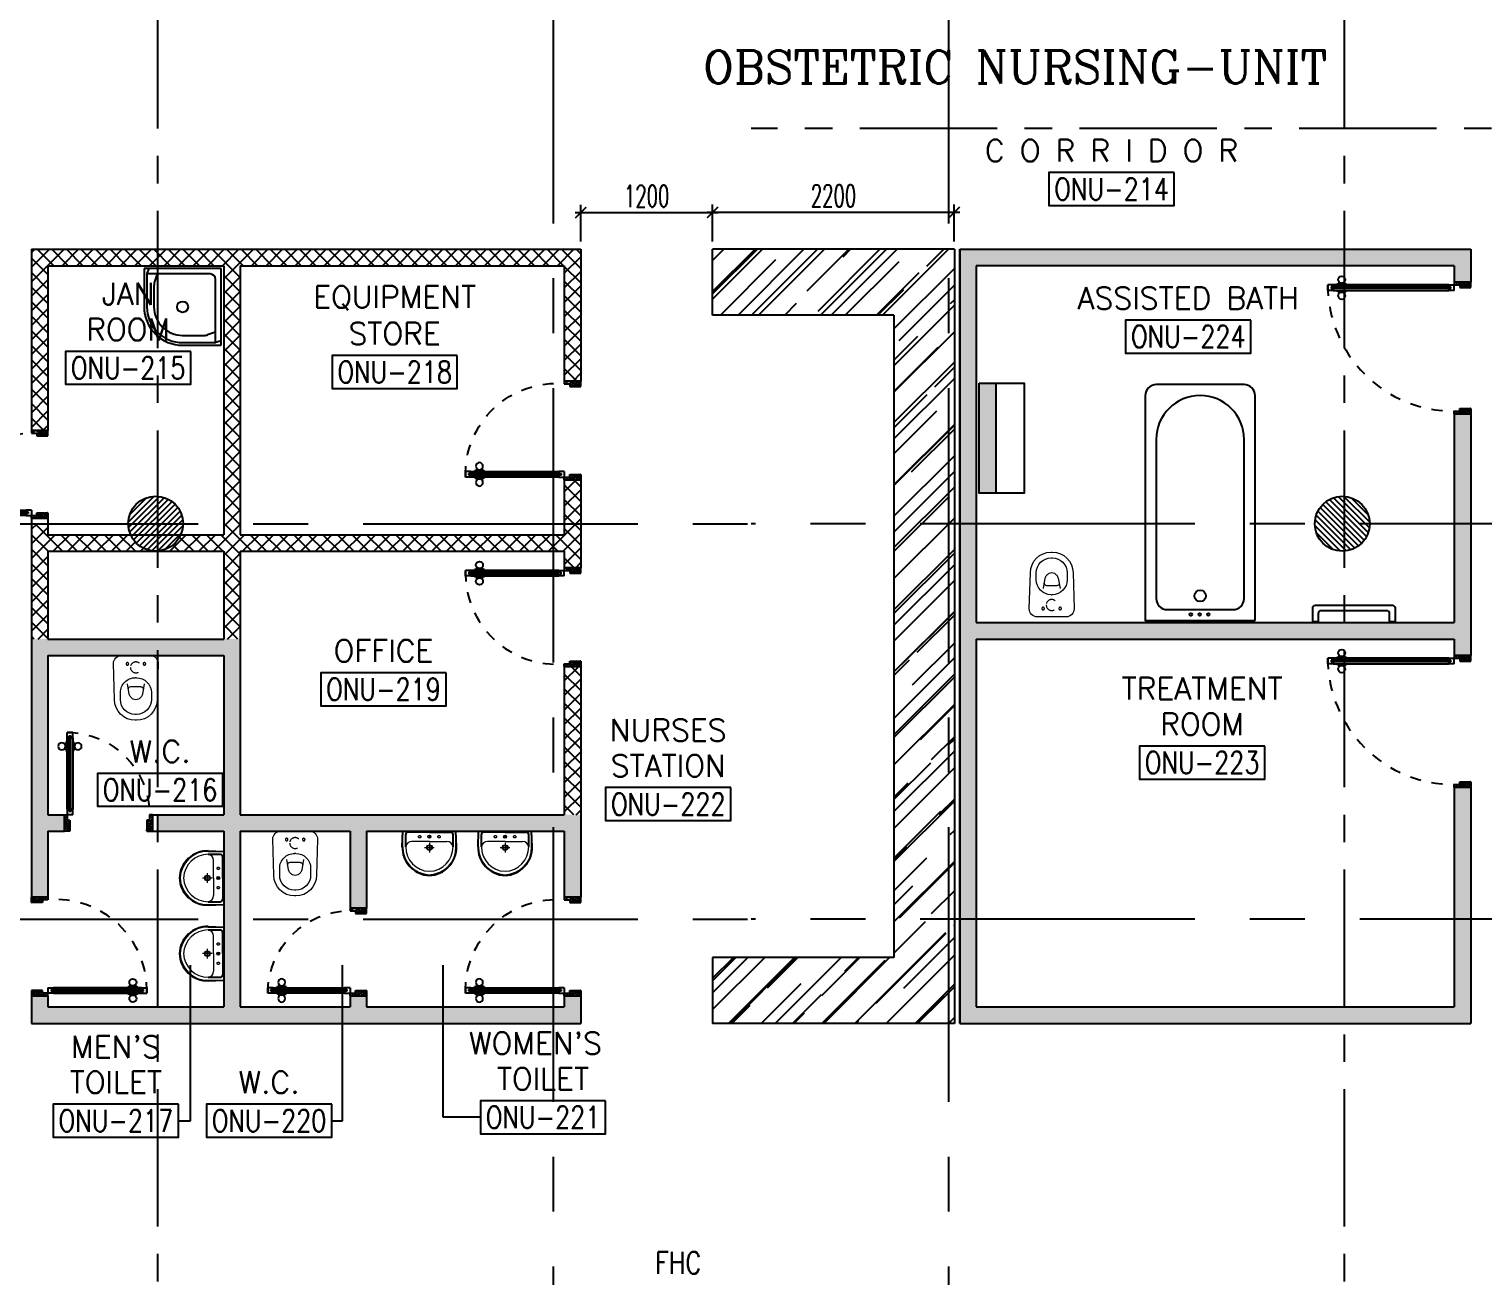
# Model space of a CAD drawing. Extents: x 88852.7 to 88945.7, y 39921.6 to 40001.1.
# Drawn here: x 88870.4 to 88883.63, y 39936.03 to 39947.38 of the extents above; entities that cross this region are included whole.
import ezdxf
from ezdxf.enums import TextEntityAlignment as Align

# ---------------------------------------------------------------- set-up
doc = ezdxf.new("R2010")
doc.units = 0
doc.header["$MEASUREMENT"] = 0
doc.header["$PDMODE"] = 34
for name, pattern in [('CENTER', [2, 1.25, -0.25, 0.25, -0.25]), ('CENTERX2', [4, 2.5, -0.5, 0.5, -0.5]), ('DASHED', [0.75, 0.5, -0.25]), ('HIDDEN', [0.375, 0.25, -0.125]), ('HIDDEN2', [0.1875, 0.125, -0.0625])]:
    doc.linetypes.add(name, pattern=pattern)
doc.layers.get('0').update_dxf_attribs({"linetype": 'CONTINUOUS'})
doc.layers.get('DEFPOINTS').update_dxf_attribs({"linetype": 'CONTINUOUS'})
for name, color, linetype in [('A-FUR-ACCES', 11, 'CONTINUOUS'), ('AX-DIM', 4, 'CONTINUOUS'), ('AXES', 11, 'CENTERX2'), ('AXES1', 11, 'CENTER'), ('COUNTER', 3, 'CONTINUOUS'), ('DOOR', 7, 'CONTINUOUS'), ('FHC', 4, 'CONTINUOUS'), ('FIX', 3, 'CONTINUOUS'), ('HAT', 8, 'CONTINUOUS'), ('RM-BOX', 4, 'CONTINUOUS'), ('RM-IND', 7, 'CONTINUOUS'), ('RM-NAME', 2, 'CONTINUOUS'), ('RM-NO', 2, 'CONTINUOUS'), ('WALL', 2, 'CONTINUOUS'), ('WallType', 11, 'CONTINUOUS'), ('WallType2', 3, 'CONTINUOUS')]:
    doc.layers.add(name, color=color, linetype=linetype)
doc.styles.add('ROMANC', font='romanc', dxfattribs={"height": 0.1})
doc.styles.add('ROMANS', font='ROMANS.shx', dxfattribs={"width": 0.6})
doc.dimstyles.new('STANDARD in', dxfattribs={"dimtxt": 0.2, "dimasz": 0.1, "dimexe": 0.07, "dimexo": 0.07, "dimgap": 0.05, "dimtad": 1, "dimdec": 0, "dimlfac": 1000, "dimzin": 0, "dimdsep": 46, "dimtxsty": 'ROMANS', "dimblk": 'ARCHTICK', "dimcen": 0.05, "dimdle": 0.05, "dimclrd": 4, "dimclre": 4, "dimclrt": 2, "dimadec": 0, "dimazin": 0, "dimtfac": 1, "dimtdec": 0, "dimtmove": 2, "dimatfit": 3, "dimldrblk": 'ARCHTICK', "dimfxl": 0, "dimtolj": 1, "dimtzin": 0, "dimarcsym": 0})
pattern_1 = [(0, (0, 0), (0.075, 0.04330127), [0.05, -0.1]), (120, (0, 0), (-0.074999999836, 0.043301270284), [0.05, -0.1]), (60, (0, 0), (1.64e-10, 0.086602540284), [-0.1, 0.05])]

# ---------------------------------------------------------------- blocks, each defined once
blk = doc.blocks.new('RM1')
at = {"layer": 'RM-BOX'}
blk.add_lwpolyline([(570, -200), (-570, -200), (-570, -500), (570, -500)], close=True, dxfattribs=at)
at = {"layer": 'RM-NAME', "style": 'ROMANS'}
for tag, p in [('ROOMNAME1', (0, 324)), ('ROOMNAME2', (0, 0))]:
    blk.add_attdef(tag, text='', height=200, dxfattribs=at).set_placement(p, align=Align.MIDDLE)
at = {"layer": 'RM-NO', "style": 'ROMANS', "width": 0.8}
blk.add_attdef('ROOMNO', text='', height=200, dxfattribs=at).set_placement((0, -350), align=Align.MIDDLE)
blk = doc.blocks.new('WC1')
at = {"layer": 'FIX', "lineweight": 20}
for p, q in [((-210, 204), (-538, 194)), ((-475, 141), (-538, 141)), ((-727, 5), (-727, -5)), ((-674, 5), (-674, -5)), ((-534, 24), (-540, 0)), ((-540, 0), (-534, -24)), ((-395, 76), (-490, 60)), ((-339, 5), (-339, -5)), ((-137, 0), (-137, 131)), ((-137, -131), (-137, 0)), ((-490, -60), (-395, -76)), ((-538, -141), (-475, -141)), ((-538, -194), (-210, -204)), ((-213, -204), (-210, -204))]:
    blk.add_line(p, q, dxfattribs=at)
at = {"layer": 'FIX', "linetype": 'Continuous', "lineweight": 20}
blk.add_line((-420, -47), (-420, 45), dxfattribs=at)
at = {"layer": 'FIX', "linetype": 'HIDDEN2', "lineweight": 20, "ltscale": 0.3}
blk.add_circle((-245, 0), 49.8, dxfattribs=at)
at = {"layer": 'FIX', "linetype": 'HIDDEN', "lineweight": 20, "ltscale": 0.05}
for centre in [(-213, 78), (-213, -77)]:
    blk.add_circle(centre, 11.6, dxfattribs=at)
at = {"layer": 'FIX', "lineweight": 20}
for centre, radius, start, end in [((-538, 5), 189, 90, 180), ((-538, 5), 136, 90, 180), ((-475, 5), 136, 360, 90), ((-210, 131), 73, 360, 90), ((-473, -7), 68.2, 128.9242, 152.8468), ((-464, -18), 82, 108.496, 128.9242), ((-538, -5), 189, 180, 270), ((-538, -5), 136, 180, 270), ((-473, 7), 68.2, 207.1532, 231.0758), ((-464, 18), 82, 231.0758, 251.504), ((-475, -5), 136, 270, 0), ((-210, -131), 73, 270, 0)]:
    blk.add_arc(centre, radius, start, end, dxfattribs=at)
at = {"layer": 'FIX', "linetype": 'Continuous', "lineweight": 20}
for centre, start, end in [((-443, 46), 357.6662, 91.6121), ((-442, -46), 268.3879, 2.3338)]:
    blk.add_arc(centre, 22.3, start, end, dxfattribs=at)
blk = doc.blocks.new('DOOR100')
at = {"layer": 'DOOR', "color": 0, "linetype": 'ByBlock'}
for p, q in [((-92, 1206), (-92, 1141)), ((-83, 1206), (-92, 1206)), ((-83, 1129), (-83, 1219)), ((-76, 1219), (-83, 1219)), ((-83, 1206), (-83, 1141)), ((-76, 1251), (-76, 1301)), ((-76, 1301), (-26, 1301)), ((-26, 1301), (-76, 1301)), ((-59, 1251), (-76, 1251)), ((-59, 1251), (-59, 1271)), ((-43, 1271), (-59, 1271)), ((-43, 1251), (-43, 1271)), ((-26, 1251), (-43, 1251)), ((-26, 1251), (-26, 1301)), ((-26, 1219), (-19, 1219)), ((-19, 1129), (-19, 1219)), ((-19, 1206), (-19, 1141)), ((-19, 1206), (-10, 1206)), ((-10, 1206), (-10, 1141)), ((-83, 1141), (-92, 1141)), ((-76, 1129), (-83, 1129)), ((-26, 1129), (-19, 1129)), ((-19, 1141), (-10, 1141)), ((-1201, 0), (-1201, 150)), ((-1201, 150), (-1176, 150)), ((-1201, 150), (-1201, 0)), ((-1176, 150), (-1176, 100)), ((-76, 200), (-59, 200)), ((-76, 150), (-76, 200)), ((-76, 150), (-26, 150)), ((-59, 200), (-59, 180)), ((-59, 180), (-43, 180)), ((-43, 200), (-26, 200)), ((-43, 180), (-43, 200)), ((-26, 200), (-26, 150)), ((-1, 150), (-26, 150)), ((-26, 150), (-26, 100)), ((-1, 150), (-1, 0)), ((-1151, 0), (-1201, 0)), ((-1176, 100), (-1151, 100)), ((-1151, 100), (-1151, 0)), ((-51, 100), (-51, 0)), ((-26, 100), (-51, 100)), ((-51, 0), (-1, 0))]:
    blk.add_line(p, q, dxfattribs=at)
at = {"layer": 'DOOR', "linetype": 'ByBlock'}
for p, q in [((-76, 1251), (-76, 200)), ((-59, 200), (-59, 1251)), ((-43, 200), (-43, 1251)), ((-26, 200), (-26, 1251))]:
    blk.add_line(p, q, dxfattribs=at)
at = {"layer": 'DOOR', "color": 9, "linetype": 'ByBlock'}
for p, q in [((-1151, 0), (-1201, 114)), ((-1151, 0), (-1201, 40)), ((-1151, 0), (-1164, 100)), ((-51, 0), (-1, 114)), ((-51, 0), (-38, 100)), ((-51, 0), (-1, 40))]:
    blk.add_line(p, q, dxfattribs=at)
at = {"layer": 'DOOR', "color": 0, "linetype": 'ByBlock'}
for centre in [(-125, 1174), (22, 1174)]:
    blk.add_circle(centre, 32.4, dxfattribs=at)
at = {"layer": 'DOOR', "linetype": 'HIDDEN', "ltscale": 0.5}
blk.add_arc((-27, 152), 1149, 89.961, 180.0931, dxfattribs=at)
at = {"layer": 'DOOR', "color": 9, "linetype": 'ByBlock'}
for centre, radius, start, end in [((-1151, 0), 154, 103.7142, 108.8947), ((-51, 0), 154, 71.1053, 76.2858), ((-1151, 0), 134, 100.72, 111.8402), ((-1151, 0), 94.4, 90, 121.9818), ((-1151, 0), 74.4, 90, 132.2236), ((-1151, 0), 54.4, 90, 156.7926), ((-1151, 0), 34.4, 90, 180), ((-1151, 0), 14.4, 90, 180), ((-51, 0), 94.4, 58.0182, 90), ((-51, 0), 74.4, 47.7764, 90), ((-51, 0), 54.4, 23.2074, 90), ((-51, 0), 34.4, 0, 90), ((-51, 0), 14.4, 0, 90), ((-51, 0), 134, 68.1598, 79.28), ((-51, 0), 114, 64.0838, 77.3774)]:
    blk.add_arc(centre, radius, start, end, dxfattribs=at)
blk = doc.blocks.new('LAV1')
at = {"layer": 'FIX', "linetype": 'ByBlock', "ltscale": 0.3}
for p, q in [((-280, 210), (-275, 50)), ((-245, 210), (-245, 85)), ((245, 210), (245, 85)), ((280, 210), (275, 50)), ((0, 60), (-220, 60)), ((0, 60), (220, 60))]:
    blk.add_line(p, q, dxfattribs=at)
at = {"layer": 'FIX', "linetype": 'Continuous', "lineweight": 20}
for p, q in [((-275, 210), (-275, 50)), ((0, 155), (-181, 155)), ((0, 155), (181, 155)), ((275, 210), (275, 50)), ((0, 50), (-275, 50)), ((0, 50), (-252, 50)), ((0, 50), (275, 50)), ((0, 50), (252, 50))]:
    blk.add_line(p, q, dxfattribs=at)
at = {"layer": 'FIX', "linetype": 'DASHED', "lineweight": 20, "ltscale": 0.05}
for p, q in [((50, 220), (-50, 220)), ((0, 170), (0, 270)), ((0, 170), (0, 270))]:
    blk.add_line(p, q, dxfattribs=at)
at = {"layer": 'FIX', "lineweight": 20}
for p, q in [((16, 107), (-15, 107)), ((0, 92), (0, 123))]:
    blk.add_line(p, q, dxfattribs=at)
for centre, radius in [((0, 220), 29.5), ((0, 220), 22.5), ((0, 107), 15.5)]:
    blk.add_circle(centre, radius, dxfattribs=at)
at = {"layer": 'FIX', "linetype": 'HIDDEN', "lineweight": 20, "ltscale": 0.05}
for centre in [(-100, 107), (100, 107)]:
    blk.add_circle(centre, 12.4, dxfattribs=at)
at = {"layer": 'FIX', "linetype": 'ByBlock', "ltscale": 0.3}
for centre, radius, start, end in [((7, 220), 287, 91.3776, 182.0064), ((-7, 220), 287, 357.9936, 88.6224), ((-220, 85), 24.9, 179.7021, 269.9486), ((220, 85), 24.9, 270.0514, 0.2979)]:
    blk.add_arc(centre, radius, start, end, dxfattribs=at)
at = {"layer": 'FIX', "linetype": 'Continuous', "lineweight": 20}
for centre, radius, start, end in [((8, 217), 283, 91.6988, 181.351), ((8, 212), 253, 91.7328, 180.4884), ((-8, 217), 283, 358.649, 88.3012), ((-8, 212), 253, 359.5116, 88.2672), ((-179, 222), 66.9, 190.2006, 268.0786), ((179, 222), 66.9, 271.9214, 349.7994)]:
    blk.add_arc(centre, radius, start, end, dxfattribs=at)
blk = doc.blocks.new('DOOR90')
at = {"layer": 'DOOR', "linetype": 'ByBlock'}
for p, q in [((0, 0), (-150, 0)), ((-200, -25), (-1000, -25)), ((-200, -42), (-1000, -42)), ((-200, -58), (-1000, -58)), ((-1000, -75), (-200, -75))]:
    blk.add_line(p, q, dxfattribs=at)
at = {"layer": 'DOOR', "color": 0, "linetype": 'ByBlock'}
for p, q in [((-150, 0), (-150, -25)), ((-150, 0), (0, 0)), ((0, -50), (0, 0)), ((-1050, -25), (-1050, -75)), ((-1050, -75), (-1050, -25)), ((-1000, -25), (-1050, -25)), ((-1000, -75), (-1050, -75)), ((-1020, -42), (-1020, -58)), ((-1000, -42), (-1020, -42)), ((-1000, -58), (-1020, -58)), ((-1000, -25), (-1000, -42)), ((-1000, -58), (-1000, -75)), ((-968, -25), (-968, -18)), ((-878, -18), (-968, -18)), ((-968, -75), (-968, -82)), ((-878, -82), (-968, -82)), ((-955, -18), (-955, -9)), ((-955, -9), (-890, -9)), ((-955, -18), (-890, -18)), ((-955, -82), (-955, -91)), ((-955, -82), (-890, -82)), ((-955, -91), (-890, -91)), ((-890, -18), (-890, -9)), ((-890, -82), (-890, -91)), ((-878, -25), (-878, -18)), ((-878, -75), (-878, -82)), ((-200, -42), (-200, -25)), ((-200, -25), (-150, -25)), ((-180, -42), (-200, -42)), ((-200, -75), (-200, -58)), ((-200, -58), (-180, -58)), ((-150, -75), (-200, -75)), ((-180, -58), (-180, -42)), ((-150, -75), (-150, -25)), ((-150, -25), (-100, -25)), ((-100, -25), (-100, -50)), ((-100, -50), (0, -50)), ((-150, -900), (-150, -875)), ((-150, -875), (-100, -875)), ((0, -900), (-150, -900)), ((-150, -900), (0, -900)), ((-100, -850), (0, -850)), ((-100, -875), (-100, -850)), ((0, -850), (0, -900))]:
    blk.add_line(p, q, dxfattribs=at)
at = {"layer": 'DOOR', "color": 9, "linetype": 'ByBlock'}
for p, q in [((0, -50), (-114, 0)), ((0, -50), (-40, 0)), ((0, -50), (-100, -37)), ((0, -850), (-114, -900)), ((0, -850), (-100, -863)), ((0, -850), (-40, -900))]:
    blk.add_line(p, q, dxfattribs=at)
at = {"layer": 'DOOR', "color": 0, "linetype": 'ByBlock'}
for centre in [(-923, 24), (-923, -124)]:
    blk.add_circle(centre, 32.4, dxfattribs=at)
at = {"layer": 'DOOR', "color": 9, "linetype": 'ByBlock'}
for centre, radius, start, end in [((0, -50), 74.4, 137.7764, 180), ((0, -50), 54.4, 113.2074, 180), ((0, -50), 154, 161.1053, 166.2858), ((0, -50), 134, 158.1598, 169.28), ((0, -50), 114, 154.0838, 167.3774), ((0, -50), 94.4, 148.0182, 180), ((0, -50), 34.4, 90, 180), ((0, -50), 14.4, 90, 180), ((0, -850), 154, 193.7142, 198.8947), ((0, -850), 134, 190.72, 201.8402), ((0, -850), 94.4, 180, 211.9818), ((0, -850), 74.4, 180, 222.2236), ((0, -850), 54.4, 180, 246.7926), ((0, -850), 34.4, 180, 270), ((0, -850), 14.4, 180, 270)]:
    blk.add_arc(centre, radius, start, end, dxfattribs=at)
at = {"layer": 'DOOR', "linetype": 'HIDDEN', "ltscale": 0.5}
blk.add_arc((-222, -50), 828, 178.2701, 275.003, dxfattribs=at)
blk = doc.blocks.new('DOOR80')
at = {"layer": 'DOOR', "color": 0, "linetype": 'ByBlock'}
for p, q in [((-91, 805), (-91, 740)), ((-82, 805), (-91, 805)), ((-82, 728), (-82, 818)), ((-75, 818), (-82, 818)), ((-82, 805), (-82, 740)), ((-75, 850), (-75, 900)), ((-75, 900), (-25, 900)), ((-25, 900), (-75, 900)), ((-58, 850), (-75, 850)), ((-58, 850), (-58, 870)), ((-42, 870), (-58, 870)), ((-42, 850), (-42, 870)), ((-25, 850), (-42, 850)), ((-25, 850), (-25, 900)), ((-25, 818), (-18, 818)), ((-18, 728), (-18, 818)), ((-18, 805), (-18, 740)), ((-18, 805), (-9, 805)), ((-9, 805), (-9, 740)), ((-82, 740), (-91, 740)), ((-75, 728), (-82, 728)), ((-25, 728), (-18, 728)), ((-18, 740), (-9, 740)), ((-800, 150), (-800, 0)), ((-800, 150), (-775, 150)), ((-800, 0), (-800, 150)), ((-775, 150), (-775, 100)), ((-75, 200), (-58, 200)), ((-75, 150), (-75, 200)), ((-75, 150), (-25, 150)), ((-58, 200), (-58, 180)), ((-58, 180), (-42, 180)), ((-42, 200), (-25, 200)), ((-42, 180), (-42, 200)), ((-25, 200), (-25, 150)), ((0, 150), (-25, 150)), ((-25, 150), (-25, 100)), ((0, 0), (0, 150)), ((0, 150), (0, 0)), ((-750, 0), (-800, 0)), ((-775, 100), (-750, 100)), ((-750, 100), (-750, 0)), ((-50, 100), (-50, 0)), ((-25, 100), (-50, 100)), ((-50, 0), (0, 0))]:
    blk.add_line(p, q, dxfattribs=at)
at = {"layer": 'DOOR', "linetype": 'ByBlock'}
for p, q in [((-75, 850), (-75, 200)), ((-58, 200), (-58, 850)), ((-42, 200), (-42, 850)), ((-25, 200), (-25, 850))]:
    blk.add_line(p, q, dxfattribs=at)
at = {"layer": 'DOOR', "color": 9, "linetype": 'ByBlock'}
for p, q in [((-750, 0), (-800, 114)), ((-750, 0), (-800, 40)), ((-750, 0), (-763, 100)), ((-50, 0), (0, 114)), ((-50, 0), (-37, 100)), ((-50, 0), (0, 40))]:
    blk.add_line(p, q, dxfattribs=at)
at = {"layer": 'DOOR', "color": 0, "linetype": 'ByBlock'}
for centre in [(-124, 773), (24, 773)]:
    blk.add_circle(centre, 32.4, dxfattribs=at)
at = {"layer": 'DOOR', "linetype": 'HIDDEN', "ltscale": 0.5}
blk.add_arc((-25, 150), 750, 90, 180, dxfattribs=at)
at = {"layer": 'DOOR', "color": 9, "linetype": 'ByBlock'}
for centre, radius, start, end in [((-750, 0), 154, 103.7142, 108.8947), ((-50, 0), 154, 71.1053, 76.2858), ((-750, 0), 134, 100.72, 111.8402), ((-750, 0), 94.4, 90, 121.9818), ((-750, 0), 74.4, 90, 132.2236), ((-750, 0), 54.4, 90, 156.7926), ((-750, 0), 34.4, 90, 180), ((-750, 0), 14.4, 90, 180), ((-50, 0), 94.4, 58.0182, 90), ((-50, 0), 74.4, 47.7764, 90), ((-50, 0), 54.4, 23.2074, 90), ((-50, 0), 34.4, 0, 90), ((-50, 0), 14.4, 0, 90), ((-50, 0), 134, 68.1598, 79.28), ((-50, 0), 114, 64.0838, 77.3774)]:
    blk.add_arc(centre, radius, start, end, dxfattribs=at)
blk = doc.blocks.new('JAN-001')
for p, q in [((730, -30), (30, -30)), ((30, -30), (30, -730)), ((80, -130), (80, -705)), ((705, -80), (130, -80)), ((610, -80), (635, -152)), ((688, -30), (704, -76)), ((705, -380), (705, -84)), ((730, -380), (730, -30)), ((640, -380), (640, -184)), ((80, -610), (152, -635)), ((184, -640), (380, -640)), ((30, -688), (76, -704)), ((30, -730), (380, -730)), ((84, -705), (380, -705))]:
    blk.add_line(p, q)
blk.add_circle((380, -380), 50)
for centre, radius, start, end in [((130, -130), 50, 90, 180), ((680, -84), 25, 0, 19.0039), ((540, -184), 100, 0, 19.0039), ((380, -380), 350, 270, 0), ((380, -380), 325, 270, 0), ((380, -380), 260, 270, 0), ((184, -540), 100, 250.9961, 270), ((84, -680), 25, 250.9961, 270)]:
    blk.add_arc(centre, radius, start, end)
blk = doc.blocks.new('BTUB1')
at = {"layer": 'FIX'}
for points in [[(-500, -25), (-500, -2075, 0.414214), (-400, -2175), (400, -2175, 0.414214), (500, -2075), (500, -25)], [(-400, -1675, 1), (400, -1675), (400, -225, 0.414214), (300, -125), (-300, -125, 0.414214), (-400, -225)]]:
    blk.add_lwpolyline(points, format="xyb", close=True, dxfattribs=at)
for centre, radius in [((-75, -81), 11), ((5, -81), 11), ((85, -81), 11), ((0, -250), 52.2)]:
    blk.add_circle(centre, radius, dxfattribs=at)
blk = doc.blocks.new('_ARCHTICK')
at = {"color": 0, "linetype": 'ByBlock', "const_width": 0.15}
blk.add_lwpolyline([(-0.5, -0.5), (0.5, 0.5)], dxfattribs=at)
blk = doc.blocks.new('*D662')
at = {"layer": 'AX-DIM', "color": 4, "linetype": 'Continuous', "lineweight": -2}
for p, q in [((88875.42, 39945.45), (88875.42, 39945.784)), ((88876.62, 39945.45), (88876.62, 39945.784)), ((88875.37, 39945.714), (88876.67, 39945.714))]:
    blk.add_line(p, q, dxfattribs=at)
at = {"layer": 'DEFPOINTS', "color": 0, "linetype": 'Continuous'}
for p in [(88876.62, 39945.714), (88875.42, 39945.38), (88876.62, 39945.38)]:
    blk.add_point(p, dxfattribs=at)
at = {"layer": 'AX-DIM', "color": 4, "linetype": 'Continuous', "lineweight": -2, "xscale": 0.1, "yscale": 0.1, "zscale": 0.1, "rotation": 180}
blk.add_blockref('_ARCHTICK', (88875.42, 39945.714), dxfattribs=at)
at = {"layer": 'AX-DIM', "color": 4, "linetype": 'Continuous', "lineweight": -2, "xscale": 0.1, "yscale": 0.1, "zscale": 0.1}
blk.add_blockref('_ARCHTICK', (88876.62, 39945.714), dxfattribs=at)
at = {"layer": 'AX-DIM', "color": 2, "linetype": 'Continuous', "insert": (88876.02, 39945.864), "char_height": 0.2, "attachment_point": 5, "style": 'ROMANS'}
blk.add_mtext('\\A1;1200', dxfattribs=at)
blk = doc.blocks.new('*D663')
at = {"layer": 'AX-DIM', "color": 4, "linetype": 'Continuous', "lineweight": -2}
for p, q in [((88876.62, 39945.45), (88876.62, 39945.786)), ((88878.82, 39945.45), (88878.82, 39945.786)), ((88876.57, 39945.716), (88878.87, 39945.716))]:
    blk.add_line(p, q, dxfattribs=at)
at = {"layer": 'DEFPOINTS', "color": 0, "linetype": 'Continuous'}
for p in [(88878.82, 39945.716), (88876.62, 39945.38), (88878.82, 39945.38)]:
    blk.add_point(p, dxfattribs=at)
at = {"layer": 'AX-DIM', "color": 4, "linetype": 'Continuous', "lineweight": -2, "xscale": 0.1, "yscale": 0.1, "zscale": 0.1, "rotation": 180}
blk.add_blockref('_ARCHTICK', (88876.62, 39945.716), dxfattribs=at)
at = {"layer": 'AX-DIM', "color": 4, "linetype": 'Continuous', "lineweight": -2, "xscale": 0.1, "yscale": 0.1, "zscale": 0.1}
blk.add_blockref('_ARCHTICK', (88878.82, 39945.716), dxfattribs=at)
at = {"layer": 'AX-DIM', "color": 2, "linetype": 'Continuous', "insert": (88877.72, 39945.866), "char_height": 0.2, "attachment_point": 5, "style": 'ROMANS'}
blk.add_mtext('\\A1;2200', dxfattribs=at)

msp = doc.modelspace()

# ---------------------------------------------------------------- hatches: boundary and pattern name
at = {"layer": 'A-FUR-ACCES'}
msp.add_hatch(color=11, dxfattribs=at).paths.add_polyline_path([(88879.0494, 39944.1592), (88879.1994, 39944.1592), (88879.1994, 39943.1592), (88879.0494, 39943.1592)])
at = {"layer": 'COUNTER', "linetype": 'ByBlock'}
h = msp.add_hatch(dxfattribs=at)
h.set_pattern_fill('AR-RROOF', color=11, scale=0.3, angle=45, style=0)
h.paths.add_polyline_path([(88878.7703, 39945.3796), (88876.6203, 39945.3796), (88876.6203, 39944.7796), (88878.2703, 39944.7796), (88878.2703, 39942.8796), (88878.7703, 39942.8796)])
h.paths.add_polyline_path([(88878.8203, 39945.3796), (88878.7703, 39945.3796), (88878.7703, 39942.8796), (88878.8203, 39942.8796)])
h.paths.add_polyline_path([(88878.7703, 39942.8796), (88878.2703, 39942.8796), (88878.2703, 39939.2796), (88878.7703, 39939.2796)])
h.paths.add_polyline_path([(88878.8203, 39942.8796), (88878.7703, 39942.8796), (88878.7703, 39939.2796), (88878.8203, 39939.2796)])
h.paths.add_polyline_path([(88878.7703, 39939.2796), (88878.2703, 39939.2796), (88878.2703, 39938.9296), (88876.6203, 39938.9296), (88876.6203, 39938.3296), (88878.7703, 39938.3296)])
h.paths.add_polyline_path([(88878.8203, 39939.2796), (88878.7703, 39939.2796), (88878.7703, 39938.3296), (88878.8203, 39938.3296)])
at = {"layer": 'HAT'}
h = msp.add_hatch(dxfattribs=at)
h.set_pattern_fill('ANSI31', color=256, scale=0.3, style=0)
h.set_pattern_definition([(45, (88810.309963, 39899.246226), (-0.026516504, 0.026516504), [])])
h.paths.add_polyline_path([(88871.3003, 39942.8807), (88871.5503, 39942.8807), (88871.5503, 39943.1307, 0.4142136)])
h.paths.add_polyline_path([(88871.5503, 39943.1307), (88871.5503, 39942.8807), (88871.8003, 39942.8807, 0.4142136)])
h.paths.add_polyline_path([(88871.8003, 39942.8807), (88871.5503, 39942.8807), (88871.5503, 39942.6307, 0.4142136)])
h.paths.add_polyline_path([(88871.5503, 39942.8807), (88871.3003, 39942.8807, 0.4142136), (88871.5503, 39942.6307)])
h = msp.add_hatch(dxfattribs=at)
h.set_pattern_fill('ANSI31', color=256, scale=0.3, style=0)
h.set_pattern_definition([(135, (88943.59166, 39899.24512), (0.026516504, 0.026516504), [])])
h.paths.add_polyline_path([(88882.6014, 39942.8796), (88882.3514, 39942.8796), (88882.3514, 39943.1296, -0.4142136)])
h.paths.add_polyline_path([(88882.3514, 39943.1296), (88882.3514, 39942.8796), (88882.1014, 39942.8796, -0.4142136)])
h.paths.add_polyline_path([(88882.1014, 39942.8796), (88882.3514, 39942.8796), (88882.3514, 39942.6296, -0.4142136)])
h.paths.add_polyline_path([(88882.3514, 39942.8796), (88882.6014, 39942.8796, -0.4142136), (88882.3514, 39942.6296)])
at = {"layer": 'WallType', "linetype": 'Continuous'}
h = msp.add_hatch(dxfattribs=at)
h.set_pattern_fill('ANSI37', color=256, scale=0.75, style=0)
h.paths.add_polyline_path([(88871.5703, 39945.3796), (88870.4203, 39945.3796), (88870.4203, 39943.7296), (88870.5703, 39943.7296), (88870.5703, 39945.2296), (88871.5703, 39945.2296)])
h.paths.add_polyline_path([(88875.1703, 39945.3796), (88871.5703, 39945.3796), (88871.5703, 39945.2296), (88872.1703, 39945.2296), (88872.1703, 39942.8796), (88872.3203, 39942.8796), (88872.3203, 39945.2296), (88875.1703, 39945.2296)])
h.paths.add_polyline_path([(88875.4203, 39945.3796), (88875.1703, 39945.3796), (88875.1703, 39945.2296), (88875.2703, 39945.2296), (88875.2703, 39944.1796), (88875.4203, 39944.1796)])
h.paths.add_polyline_path([(88875.4203, 39943.2796), (88875.2703, 39943.2796), (88875.2703, 39942.8796), (88875.4203, 39942.8796)])
h.paths.add_polyline_path([(88875.4203, 39942.8796), (88875.2703, 39942.8796), (88875.2703, 39942.7796), (88875.1703, 39942.7796), (88875.1703, 39942.6296), (88875.2703, 39942.6296), (88875.2703, 39942.4796), (88875.4203, 39942.4796)])
h.paths.add_polyline_path([(88875.1703, 39942.7796), (88872.3203, 39942.7796), (88872.3203, 39942.8796), (88872.1703, 39942.8796), (88872.1703, 39942.7796), (88871.7789, 39942.7796, -0.2752395), (88871.5703, 39942.6315), (88871.5703, 39942.6296), (88872.1703, 39942.6296), (88872.1703, 39941.8296), (88872.3203, 39941.8296), (88872.3203, 39942.6296), (88875.1703, 39942.6296)])
h.paths.add_polyline_path([(88871.3216, 39942.7796), (88870.5703, 39942.7796), (88870.5703, 39942.8796), (88870.4203, 39942.8796), (88870.4203, 39941.8296), (88870.5703, 39941.8296), (88870.5703, 39942.6296), (88871.5703, 39942.6296), (88871.5703, 39942.6315, -0.3188194)])
h.paths.add_polyline_path([(88875.4203, 39941.5796), (88875.2703, 39941.5796), (88875.2703, 39940.2296), (88875.4203, 39940.2296)])
at = {"layer": 'WallType2', "linetype": 'Continuous'}
h = msp.add_hatch(dxfattribs=at)
h.set_pattern_fill('HONEY', color=256, scale=0.4, style=0)
h.set_pattern_definition(pattern_1)
h.paths.add_polyline_path([(88882.3703, 39938.4796), (88879.0203, 39938.4796), (88879.0203, 39939.2796), (88878.8703, 39939.2796), (88878.8703, 39938.3296), (88882.3703, 39938.3296)])
h.paths.add_polyline_path([(88883.5203, 39939.2796), (88883.3703, 39939.2796), (88883.3703, 39938.4796), (88882.3703, 39938.4796), (88882.3703, 39938.3296), (88883.5203, 39938.3296)])
h.paths.add_polyline_path([(88883.5203, 39940.4796), (88883.3703, 39940.4796), (88883.3703, 39939.2796), (88883.5203, 39939.2796)])
h.paths.add_polyline_path([(88879.0203, 39941.8296), (88882.3703, 39941.8296), (88882.3703, 39941.9796), (88879.0203, 39941.9796), (88879.0203, 39942.8796), (88878.8703, 39942.8796), (88878.8703, 39939.2796), (88879.0203, 39939.2796)])
h.paths.add_polyline_path([(88879.0203, 39945.2296), (88882.3703, 39945.2296), (88882.3703, 39945.3796), (88878.8703, 39945.3796), (88878.8703, 39942.8796), (88879.0203, 39942.8796)])
h.paths.add_polyline_path([(88883.5203, 39945.3796), (88882.3703, 39945.3796), (88882.3703, 39945.2296), (88883.3703, 39945.2296), (88883.3703, 39945.0796), (88883.5203, 39945.0796)])
h.paths.add_polyline_path([(88883.5203, 39943.8796), (88883.3703, 39943.8796), (88883.3703, 39942.8796), (88883.5203, 39942.8796)])
h.paths.add_polyline_path([(88883.5203, 39942.8796), (88883.3703, 39942.8796), (88883.3703, 39941.9796), (88882.3703, 39941.9796), (88882.3703, 39941.8296), (88883.3703, 39941.8296), (88883.3703, 39941.6796), (88883.5203, 39941.6796)])
h = msp.add_hatch(dxfattribs=at)
h.set_pattern_fill('HONEY', color=256, scale=0.4, style=0)
h.set_pattern_definition(pattern_1)
h.paths.add_polyline_path([(88870.5703, 39940.0796), (88870.7203, 39940.0796), (88870.7203, 39940.2296), (88870.5703, 39940.2296), (88870.5703, 39941.6796), (88871.5703, 39941.6796), (88871.5703, 39941.8296), (88870.4203, 39941.8296), (88870.4203, 39939.4796), (88870.5703, 39939.4796)])
h.paths.add_polyline_path([(88872.3203, 39941.8296), (88871.5703, 39941.8296), (88871.5703, 39941.6796), (88872.1703, 39941.6796), (88872.1703, 39940.2296), (88871.5703, 39940.2296), (88871.5703, 39940.0796), (88872.1703, 39940.0796), (88872.1703, 39939.2796), (88872.3203, 39939.2796), (88872.3203, 39940.0796), (88873.3203, 39940.0796), (88873.3203, 39939.3796), (88873.4703, 39939.3796), (88873.4703, 39940.0796), (88875.1703, 39940.0796), (88875.1703, 39940.2296), (88872.3203, 39940.2296)])
h.paths.add_polyline_path([(88872.3203, 39939.2796), (88872.1703, 39939.2796), (88872.1703, 39938.4796), (88871.8665, 39938.4796), (88871.8665, 39938.3296), (88873.2515, 39938.3296), (88873.2515, 39938.4796), (88872.3203, 39938.4796)])
h.paths.add_polyline_path([(88871.8665, 39938.4796), (88871.5703, 39938.4796), (88871.5703, 39938.3296), (88871.8665, 39938.3296)])
h.paths.add_polyline_path([(88871.5703, 39938.4796), (88870.5703, 39938.4796), (88870.5703, 39938.5796), (88870.4203, 39938.5796), (88870.4203, 39938.3296), (88871.5703, 39938.3296)])
h.paths.add_polyline_path([(88874.1663, 39938.4796), (88873.4703, 39938.4796), (88873.4703, 39938.5796), (88873.3203, 39938.5796), (88873.3203, 39938.4796), (88873.2515, 39938.4796), (88873.2515, 39938.3296), (88874.1663, 39938.3296)])
h.paths.add_polyline_path([(88875.1703, 39938.4796), (88874.1663, 39938.4796), (88874.1663, 39938.3296), (88875.1703, 39938.3296)])
h.paths.add_polyline_path([(88875.4203, 39938.5796), (88875.2703, 39938.5796), (88875.2703, 39938.4796), (88875.1703, 39938.4796), (88875.1703, 39938.3296), (88875.4203, 39938.3296)])
h.paths.add_polyline_path([(88875.4203, 39940.2296), (88875.1703, 39940.2296), (88875.1703, 39940.0796), (88875.2703, 39940.0796), (88875.2703, 39939.4796), (88875.4203, 39939.4796)])

# ---------------------------------------------------------------- linework, layer by layer
at = {"layer": 'A-FUR-ACCES', "color": 11}
msp.add_line((88879.1994, 39944.1592), (88879.1994, 39943.1592), dxfattribs=at)
msp.add_lwpolyline([(88879.0463, 39944.1592), (88879.4547, 39944.1592), (88879.4547, 39943.1592), (88879.0463, 39943.1592)], close=True, dxfattribs=at)
at = {"layer": 'A-FUR-ACCES'}
msp.add_lwpolyline([(88882.7573, 39942.0874), (88882.1573, 39942.0874, 0.4142136), (88882.1323, 39942.0624), (88882.1323, 39941.9874), (88882.0823, 39941.9874), (88882.0823, 39942.1124, -0.4142136), (88882.1073, 39942.1374), (88882.8073, 39942.1374, -0.4142136), (88882.8323, 39942.1124), (88882.8323, 39941.9874), (88882.7823, 39941.9874), (88882.7823, 39942.0624, 0.4142136)], format="xyb", close=True, dxfattribs=at)
at = {"layer": 'AXES'}
for p, q in [((88875.1703, 39921.6153), (88875.1703, 40000.4279)), ((88878.7703, 39921.6153), (88878.7703, 40000.4279)), ((88853.4386, 39942.8796), (88876.9703, 39942.8796)), ((88945.0103, 39942.8796), (88876.9703, 39942.8796)), ((88853.4386, 39939.2796), (88876.9703, 39939.2796)), ((88945.0103, 39939.2796), (88876.9703, 39939.2796))]:
    msp.add_line(p, q, dxfattribs=at)
at = {"layer": 'AXES1'}
for p, q in [((88871.5703, 39928.4796), (88871.5703, 39987.2996)), ((88882.3703, 39928.4796), (88882.3703, 39987.2996)), ((88935.2103, 39946.4796), (88876.9703, 39946.4796))]:
    msp.add_line(p, q, dxfattribs=at)
at = {"layer": 'COUNTER', "linetype": 'ByBlock'}
for p, q in [((88876.6203, 39944.7796), (88876.6203, 39945.3796)), ((88878.8203, 39945.3796), (88876.6203, 39945.3796)), ((88878.8203, 39945.3796), (88878.8203, 39938.3296)), ((88878.8703, 39938.3296), (88878.8703, 39945.3796)), ((88878.8703, 39938.3296), (88878.8703, 39945.3796)), ((88878.2703, 39944.7796), (88876.6203, 39944.7796)), ((88878.2703, 39944.7796), (88878.2703, 39938.9296)), ((88878.2703, 39938.9296), (88876.6203, 39938.9296)), ((88876.6203, 39938.9296), (88876.6203, 39938.3296)), ((88878.8203, 39938.3296), (88876.6203, 39938.3296))]:
    msp.add_line(p, q, dxfattribs=at)
at = {"layer": 'RM-IND'}
for p, q in [((88871.8665, 39937.4432), (88871.8665, 39938.8603)), ((88873.2515, 39937.4432), (88873.2515, 39938.8603)), ((88874.1663, 39937.4747), (88874.1663, 39938.8603)), ((88871.7583, 39937.4432), (88871.8665, 39937.4432)), ((88873.1528, 39937.4432), (88873.2515, 39937.4432)), ((88874.5066, 39937.4747), (88874.1663, 39937.4747))]:
    msp.add_line(p, q, dxfattribs=at)
at = {"layer": 'WALL'}
for p, q in [((88870.4203, 39945.3796), (88870.4203, 39943.7296)), ((88870.4203, 39945.3796), (88875.4203, 39945.3796)), ((88878.8703, 39945.3796), (88883.5203, 39945.3796)), ((88870.5703, 39945.2296), (88870.5703, 39943.7296)), ((88870.5703, 39945.2296), (88872.1703, 39945.2296)), ((88872.1703, 39945.2296), (88872.1703, 39942.7796)), ((88872.3203, 39945.2296), (88875.2703, 39945.2296)), ((88872.3203, 39945.2296), (88872.3203, 39942.7796)), ((88883.3703, 39945.2296), (88879.0203, 39945.2296)), ((88870.4203, 39943.7296), (88870.5703, 39943.7296)), ((88870.4203, 39942.9296), (88870.5703, 39942.9296)), ((88870.4203, 39942.9296), (88870.4203, 39939.4796)), ((88870.5703, 39942.9296), (88870.5703, 39942.7796)), ((88870.5703, 39942.7796), (88872.1703, 39942.7796)), ((88872.3203, 39942.7796), (88875.2703, 39942.7796)), ((88870.5703, 39942.6296), (88870.5703, 39941.8296)), ((88870.5703, 39942.6296), (88872.1703, 39942.6296)), ((88872.1703, 39942.6296), (88872.1703, 39941.8296)), ((88872.3203, 39942.6296), (88872.3203, 39940.2296)), ((88872.3203, 39942.6296), (88875.2703, 39942.6296)), ((88875.2703, 39942.4796), (88875.4203, 39942.4796)), ((88870.5703, 39941.8296), (88872.1703, 39941.8296)), ((88870.5703, 39941.6796), (88870.5703, 39940.2296)), ((88870.5703, 39941.6796), (88872.1703, 39941.6796)), ((88872.1703, 39941.6796), (88872.1703, 39940.2296)), ((88875.2703, 39941.5796), (88875.4203, 39941.5796)), ((88870.5703, 39940.0796), (88870.5703, 39939.4796)), ((88872.1703, 39940.0796), (88872.1703, 39938.4796)), ((88872.3203, 39940.0796), (88872.3203, 39938.4796)), ((88873.3203, 39940.0796), (88873.3203, 39939.3796)), ((88873.4703, 39940.0796), (88873.4703, 39939.3796)), ((88870.4203, 39938.5796), (88870.4203, 39938.3296)), ((88870.5703, 39938.5796), (88870.5703, 39938.4796)), ((88873.3203, 39938.5796), (88873.3203, 39938.4796)), ((88873.4703, 39938.5796), (88873.4703, 39938.4796))]:
    msp.add_line(p, q, dxfattribs=at)
at = {"layer": 'WALL', "linetype": 'ByBlock'}
for p, q in [((88875.4203, 39945.3796), (88875.4203, 39944.1796)), ((88878.8703, 39945.3796), (88878.8703, 39938.3296)), ((88878.8703, 39945.3796), (88878.8703, 39938.3296)), ((88883.5203, 39945.3796), (88883.5203, 39945.0796)), ((88875.2703, 39945.2296), (88875.2703, 39944.1796)), ((88879.0203, 39945.2296), (88879.0203, 39941.9796)), ((88883.3703, 39945.2296), (88883.3703, 39945.0796)), ((88883.5203, 39945.0796), (88883.3703, 39945.0796)), ((88875.4203, 39944.1796), (88875.2703, 39944.1796)), ((88883.5203, 39943.8796), (88883.3703, 39943.8796)), ((88883.3703, 39943.8796), (88883.3703, 39941.9796)), ((88883.5203, 39943.8796), (88883.5203, 39941.6796)), ((88875.4203, 39943.2796), (88875.2703, 39943.2796)), ((88875.2703, 39943.2796), (88875.2703, 39942.7796)), ((88875.4203, 39943.2796), (88875.4203, 39942.4796)), ((88875.2703, 39942.6296), (88875.2703, 39942.4796)), ((88879.0203, 39941.9796), (88883.3703, 39941.9796)), ((88879.0203, 39941.8296), (88879.0203, 39938.4796)), ((88879.0203, 39941.8296), (88883.3703, 39941.8296)), ((88883.3703, 39941.8296), (88883.3703, 39941.6796)), ((88883.5203, 39941.6796), (88883.3703, 39941.6796)), ((88875.2703, 39941.5796), (88875.2703, 39940.2296)), ((88875.4203, 39941.5796), (88875.4203, 39939.4796)), ((88883.3703, 39940.4796), (88883.3703, 39938.4796)), ((88883.5203, 39940.4796), (88883.3703, 39940.4796)), ((88883.5203, 39940.4796), (88883.5203, 39938.3296)), ((88870.5703, 39940.2296), (88870.7203, 39940.2296)), ((88870.7203, 39940.0796), (88870.7203, 39940.2296)), ((88871.5203, 39940.0796), (88871.5203, 39940.2296)), ((88871.5203, 39940.2296), (88872.1703, 39940.2296)), ((88872.3203, 39940.2296), (88875.2703, 39940.2296)), ((88870.5703, 39940.0796), (88870.7203, 39940.0796)), ((88871.5203, 39940.0796), (88872.1703, 39940.0796)), ((88872.3203, 39940.0796), (88873.3203, 39940.0796)), ((88873.4703, 39940.0796), (88875.2703, 39940.0796)), ((88875.2703, 39940.0796), (88875.2703, 39939.4796)), ((88870.5703, 39939.4796), (88870.4203, 39939.4796)), ((88875.2703, 39939.4796), (88875.4203, 39939.4796)), ((88873.4703, 39939.3796), (88873.3203, 39939.3796)), ((88870.5703, 39938.5796), (88870.4203, 39938.5796)), ((88870.5703, 39938.4796), (88872.1703, 39938.4796)), ((88872.3203, 39938.4796), (88873.3203, 39938.4796)), ((88873.4703, 39938.5796), (88873.3203, 39938.5796)), ((88873.4703, 39938.4796), (88875.2703, 39938.4796)), ((88875.2703, 39938.5796), (88875.4203, 39938.5796)), ((88875.2703, 39938.5796), (88875.2703, 39938.4796)), ((88875.4203, 39938.5796), (88875.4203, 39938.3296)), ((88879.0203, 39938.4796), (88883.3703, 39938.4796)), ((88870.4203, 39938.3296), (88875.4203, 39938.3296)), ((88878.8703, 39938.3296), (88883.5203, 39938.3296))]:
    msp.add_line(p, q, dxfattribs=at)
at = {"layer": 'WALL'}
for centre in [(88871.5503, 39942.8807), (88882.3514, 39942.8796)]:
    msp.add_circle(centre, 0.25, dxfattribs=at)

# ---------------------------------------------------------------- block references
at = {"layer": 'DOOR', "color": 0, "linetype": 'ByBlock', "xscale": 0.000999999996565748, "yscale": 0.000999999996565748, "zscale": 0.001, "rotation": 90}
for p in [(88883.5203, 39945.0806), (88883.5203, 39941.6806)]:
    msp.add_blockref('DOOR100', p, dxfattribs=at)
at = {"layer": 'DOOR', "color": 0, "linetype": 'Continuous', "yscale": 0.000999999996565748, "zscale": 0.001}
for name, p, xscale, rotation in [('DOOR90', (88875.4203, 39943.2796), -0.001000000003841706, 180), ('DOOR80', (88870.5703, 39942.9296), -0.000999999996565748, 90), ('DOOR90', (88870.4203, 39938.5796), 0.001000000003841706, 180), ('DOOR90', (88875.4203, 39938.5796), -0.001000000003841706, 180), ('DOOR80', (88873.4703, 39938.5796), -0.000999999996565748, 90)]:
    msp.add_blockref(name, p, dxfattribs=dict(at, xscale=xscale, rotation=rotation))
for name, p, xscale in [('DOOR90', (88875.4203, 39942.4796), 0.001000000003841706), ('DOOR80', (88870.7203, 39940.0796), -0.001000000003841706)]:
    msp.add_blockref(name, p, dxfattribs=dict(at, xscale=xscale))
at = {"layer": 'FIX'}
for name, p, xscale, yscale, zscale, rotation in [('JAN-001', (88872.1752, 39945.2346), 0.000999999996565748, 0.000999999996565748, 0.001, 270), ('BTUB1', (88881.0578, 39941.9725), 0.001000000003841706, 0.000999999996565748, 0.001, 180), ('WC1', (88879.7066, 39941.8947), -0.000999999996565748, 0.000999999996565748, 0.001, 90), ('WC1', (88871.3703, 39941.8166), -0.000999999996565748, 0.000999999996565748, 0.001, 270), ('WC1', (88872.8203, 39940.2166), -0.000999999996565748, 0.000999999996565748, 0.001, 270), ('LAV1', (88874.0419, 39940.1236), 0.0008800000068731606, 0.000879999999597203, 0.00087999999978, 180), ('LAV1', (88874.7309, 39940.1236), 0.0008800000068731606, 0.000879999999597203, 0.00087999999978, 180), ('LAV1', (88872.2143, 39939.6535), 0.000879999999597203, 0.000879999999597203, 0.00087999999978, 90), ('LAV1', (88872.2143, 39938.9645), 0.000879999999597203, 0.000879999999597203, 0.00087999999978, 90)]:
    msp.add_blockref(name, p, dxfattribs=dict(at, xscale=xscale, yscale=yscale, zscale=zscale, rotation=rotation))
at = {"layer": 'RM-NO', "xscale": 0.001000000003841706, "yscale": 0.000999999996565748, "zscale": 0.001}
for p, values in [((88880.2518, 39946.2777), {'ROOMNO': 'ONU-214', 'ROOMNAME2': 'C O R R I D O R'}), ((88871.3003, 39944.6495), {'ROOMNO': 'ONU-215', 'ROOMNAME2': 'ROOM', 'ROOMNAME1': 'JAN'}), ((88873.7262, 39944.6115), {'ROOMNO': 'ONU-218', 'ROOMNAME2': 'STORE', 'ROOMNAME1': 'EQUIPMENT'}), ((88880.9498, 39944.9342), {'ROOMNO': 'ONU-224', 'ROOMNAME2': 'ASSISTED BATH'}), ((88873.6246, 39941.7228), {'ROOMNO': 'ONU-219', 'ROOMNAME2': 'OFFICE'}), ((88881.0759, 39941.055), {'ROOMNO': 'ONU-223', 'ROOMNAME2': 'ROOM', 'ROOMNAME1': 'TREATMENT'}), ((88876.2165, 39940.6763), {'ROOMNO': 'ONU-222', 'ROOMNAME2': 'STATION', 'ROOMNAME1': 'NURSES'}), ((88871.5907, 39940.8066), {'ROOMNO': 'ONU-216', 'ROOMNAME2': 'W.C.'}), ((88871.1884, 39937.7932), {'ROOMNO': 'ONU-217', 'ROOMNAME2': 'TOILET', 'ROOMNAME1': "MEN'S"}), ((88875.0764, 39937.8247), {'ROOMNO': 'ONU-221', 'ROOMNAME2': 'TOILET', 'ROOMNAME1': "WOMEN'S "}), ((88872.5829, 39937.7932), {'ROOMNO': 'ONU-220', 'ROOMNAME2': 'W.C.'})]:
    msp.add_blockref('RM1', p, dxfattribs=at).add_auto_attribs(values)

# ---------------------------------------------------------------- texts
at = {"layer": 'FHC', "style": 'ROMANS', "width": 0.8}
msp.add_text('FHC', height=0.2, dxfattribs=at).set_placement((88876.0984, 39936.0491))
at = {"layer": 'RM-NO', "color": 2, "style": 'ROMANC'}
msp.add_text('OBSTETRIC NURSING-UNIT', height=0.3, dxfattribs=at).set_placement((88879.3732, 39947.0397), align=Align.MIDDLE)

# ---------------------------------------------------------------- dimensions: what is measured, and where the dimension line sits
at = {"layer": 'AX-DIM', "linetype": 'Continuous'}
for base, p1, p2, picture, middle in [((88876.6203, 39945.7144), (88875.4203, 39945.3796), (88876.6203, 39945.3796), '*D662', (88876.0203, 39945.8644)), ((88878.8203, 39945.7163), (88876.6203, 39945.3796), (88878.8203, 39945.3796), '*D663', (88877.7203, 39945.8663))]:
    dim = msp.add_linear_dim(base=base, p1=p1, p2=p2, dimstyle='STANDARD in', dxfattribs=at)
    dim.commit()
    dim.dimension.update_dxf_attribs({"geometry": picture, "text_midpoint": middle})

doc.saveas('drawing.dxf')
